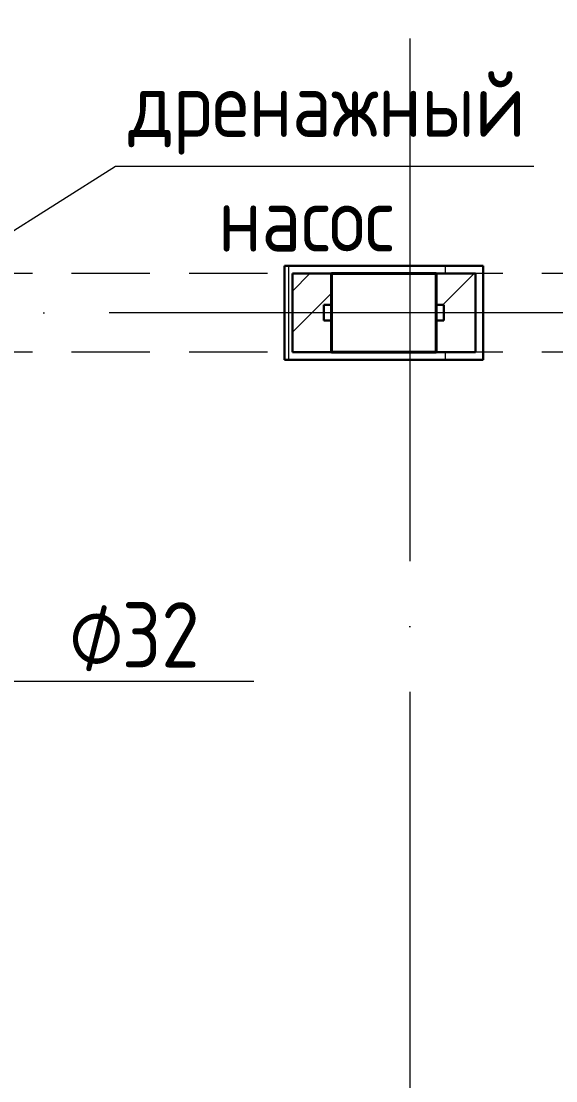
# Model space of a CAD drawing. Header units: millimetres. Extents: x -88595 to 880822, y -1054509 to -148035.
# Drawn here: x 193776 to 195821, y -244491 to -240436 of the extents above; entities that cross this region are included whole.
import ezdxf

# ---------------------------------------------------------------- set-up
doc = ezdxf.new("R2010")
doc.units = ezdxf.units.MM
doc.linetypes.add('ADSK_Линия сетки', pattern=[25, 20, -2.5, 0, -2.5])
doc.linetypes.add('ADSK_Сверху', pattern=[4.5, 3, -1.5])
for name, color, linetype, lineweight in [('Аннотация', 7, 'Continuous', 20), ('Линии', 7, 'Continuous', 9), ('Марки', 7, 'Continuous', 20), ('Несущие колонны', 7, 'Continuous', 18), ('Оборудование', 7, 'Continuous', 18), ('Оси', 7, 'Continuous', 9), ('Стены наружные', 7, 'Continuous', 18)]:
    doc.layers.add(name, color=color, linetype=linetype, lineweight=lineweight)
doc.styles.add('$0$GOST Common_10', font='GOST_Common.ttf', dxfattribs={"width": 0.9, "height": 250})
doc.styles.add('$1$GOST Common', font='GOST_Common.ttf', dxfattribs={"width": 0.9, "height": 250})

# ---------------------------------------------------------------- blocks, each defined once
blk = doc.blocks.new('$0$ADSK_Аннотация_Текст_сВыноской - Текст с выноской-3264166-В_Координация_1 этаж ОВ3')
at = {"layer": 'Аннотация'}
blk.add_line((-8, 0), (8, 0), dxfattribs=at)
blk = doc.blocks.new('$0$ADSK_M_Трубы - Диаметр_8-160846-В_Координация_1 этаж ОВ3')
at = {"layer": 'Марки'}
blk.add_line((0, 0), (8, 0), dxfattribs=at)
blk = doc.blocks.new('1 этаж')
at = {"layer": 'Линии', "linetype": 'ADSK_Сверху', "ltscale": 100}
for p, q in [((240297.7, 686912.6), (219832.7, 686912.6)), ((240297.7, 686612.6), (219832.7, 686612.6))]:
    blk.add_line(p, q, dxfattribs=at)
at = {"layer": 'Несущие колонны', "lineweight": 40}
for p, q in [((231092.7, 686912.6), (231492.7, 686912.6)), ((231092.7, 686612.6), (231092.7, 686912.6)), ((231492.7, 686912.6), (231092.7, 686912.6)), ((231092.7, 686912.6), (231092.7, 686612.6)), ((231492.7, 686912.6), (231492.7, 686612.6)), ((231492.7, 686612.6), (231492.7, 686912.6)), ((231492.7, 686612.6), (231092.7, 686612.6)), ((231092.7, 686612.6), (231492.7, 686612.6))]:
    blk.add_line(p, q, dxfattribs=at)
at = {"layer": 'Оси', "linetype": 'ADSK_Линия сетки', "ltscale": 100}
for p, q in [((231392.7, 697813.2), (231392.7, 631836.5)), ((247242.7, 686762.6), (175520.4, 686762.6))]:
    blk.add_line(p, q, dxfattribs=at)
at = {"layer": 'Стены наружные', "lineweight": 30}
for p, q in [((231672.7, 686942.6), (230912.7, 686942.6)), ((230912.7, 686942.6), (230912.7, 686582.6)), ((231492.7, 686912.6), (230942.7, 686912.6)), ((230942.7, 686912.6), (230942.7, 686612.6)), ((231092.7, 686792.6), (231092.7, 686912.6)), ((231642.7, 686912.6), (231492.7, 686912.6)), ((231492.7, 686912.6), (231492.7, 686792.6)), ((231642.7, 686612.6), (231642.7, 686912.6)), ((231672.7, 686582.6), (231672.7, 686942.6)), ((231062.7, 686792.6), (231092.7, 686792.6)), ((231062.7, 686732.6), (231062.7, 686792.6)), ((231492.7, 686792.6), (231522.7, 686792.6)), ((231522.7, 686792.6), (231522.7, 686732.6)), ((231092.7, 686732.6), (231062.7, 686732.6)), ((231092.7, 686612.6), (231092.7, 686732.6)), ((231522.7, 686732.6), (231492.7, 686732.6)), ((231492.7, 686732.6), (231492.7, 686612.6)), ((230942.7, 686612.6), (231492.7, 686612.6)), ((231492.7, 686612.6), (231642.7, 686612.6)), ((230912.7, 686582.6), (231672.7, 686582.6))]:
    blk.add_line(p, q, dxfattribs=at)
at = {"layer": 'Стены наружные', "linetype": 'Continuous', "lineweight": 9}
for p, q in [((230928.7, 686582.6), (230928.7, 686942.6)), ((230942.7, 686845.4), (231009.9, 686912.6)), ((231518.5, 686792.6), (231638.5, 686912.6)), ((231528.7, 686912.6), (231528.7, 686942.6)), ((231047.1, 686792.6), (231092.7, 686838.2)), ((230942.7, 686688.2), (231047.1, 686792.6)), ((231528.7, 686582.6), (231528.7, 686612.6))]:
    blk.add_line(p, q, dxfattribs=at)

msp = doc.modelspace()

# ---------------------------------------------------------------- linework, layer by layer
at = {"layer": 'Аннотация'}
msp.add_line((193286, -241527.4), (194136.8, -240990.3), dxfattribs=at)
at = {"layer": 'Марки'}
msp.add_line((193716, -242960.9), (193866, -242960.9), dxfattribs=at)

# ---------------------------------------------------------------- block references
at = {"layer": 'Аннотация', "xscale": 100, "yscale": 100, "zscale": 100}
msp.add_blockref('$0$ADSK_Аннотация_Текст_сВыноской - Текст с выноской-3264166-В_Координация_1 этаж ОВ3', (194936.8, -240990.3), dxfattribs=at)
at = {"layer": 'Марки', "xscale": 99.99999999999993, "yscale": 99.99999999999993, "zscale": 99.99999999999993}
msp.add_blockref('$0$ADSK_M_Трубы - Диаметр_8-160846-В_Координация_1 этаж ОВ3', (193866, -242960.9), dxfattribs=at)
at = {"layer": 'Оборудование', "color": 5, "true_color": 0x0000ff}
msp.add_blockref('1 этаж', (-36129.5, -928314.5), dxfattribs=at)

# ---------------------------------------------------------------- texts
at = {"layer": 'Аннотация', "lineweight": 9, "char_height": 250, "attachment_point": 1, "style": '$1$GOST Common'}
for s, insert, width in [('дренажный', (194185.8, -240628.7), 1847.088), ('насос', (194529.4, -241067.5), 937.974)]:
    msp.add_mtext(s, dxfattribs=dict(at, insert=insert, width=width))
at = {"layer": 'Марки', "lineweight": 9, "char_height": 250, "attachment_point": 1}
for s, insert, width, style in [('\\fGOST Common|b0|i0|c254|p34|;\\W.9;⌀', (193958.2, -242659.3), 245.316, '$0$GOST Common_10'), ('32', (194160.6, -242659.3), 389.62, '$1$GOST Common')]:
    msp.add_mtext(s, dxfattribs=dict(at, insert=insert, width=width, style=style))

doc.saveas('drawing.dxf')
